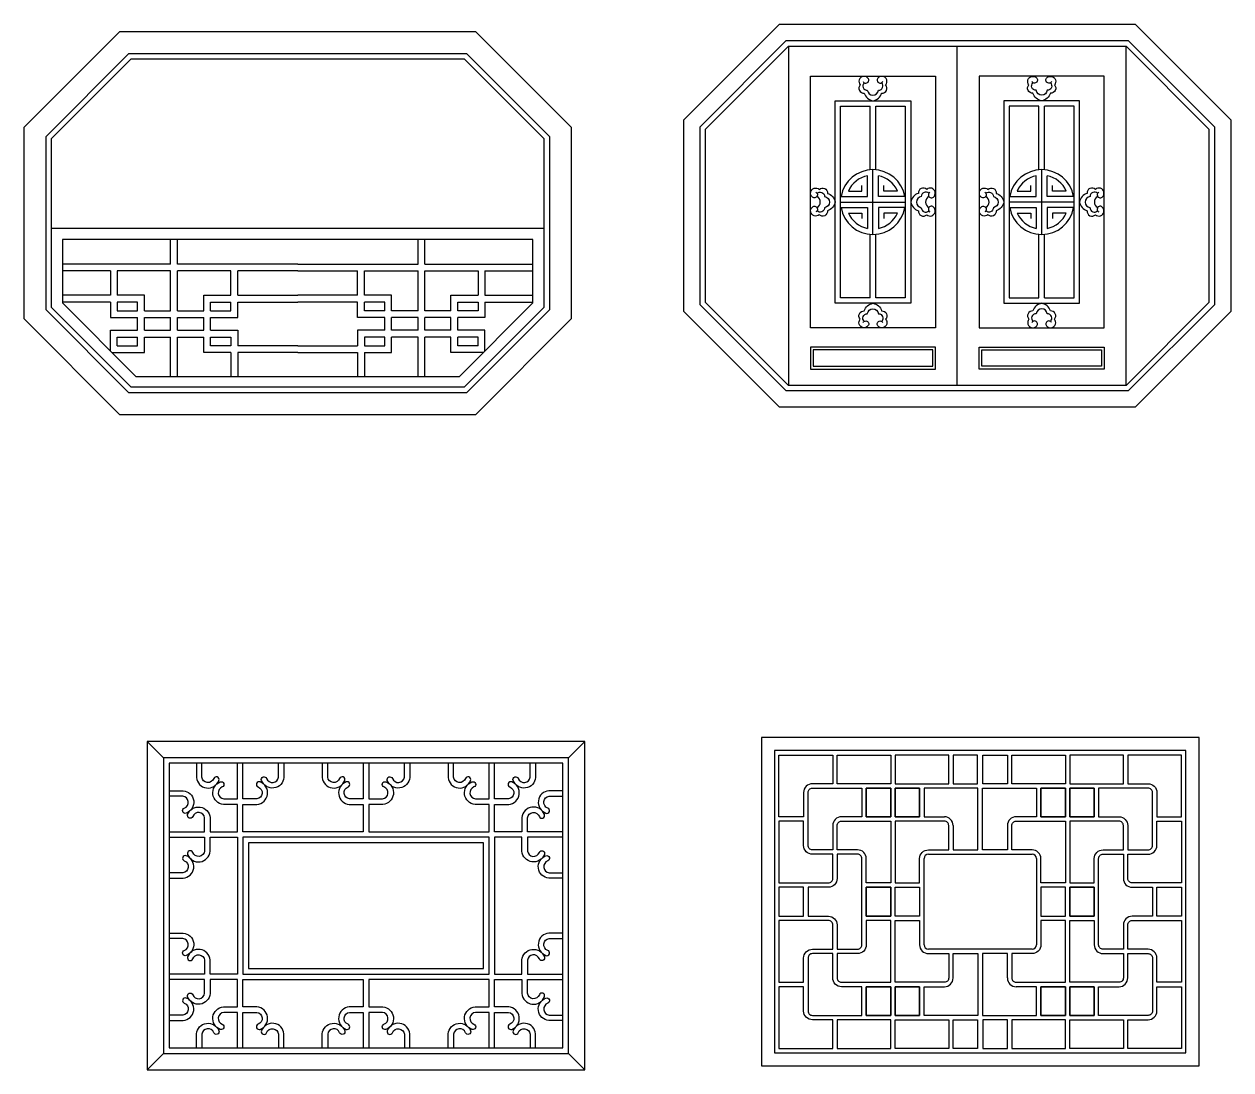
# Model space of a CAD drawing. Extents: x -66030 to 95157, y -13132 to 45879.
# Drawn here: x 68234 to 72646, y 12842 to 16662 of the extents above; entities that cross this region are included whole.
import ezdxf

# ---------------------------------------------------------------- set-up
doc = ezdxf.new("R2010")
doc.units = 0
doc.header["$LTSCALE"] = 100
doc.header["$MEASUREMENT"] = 0
for name, color, linetype in [('3', 11, 'CONTINUOUS'), ('4', 121, 'CONTINUOUS'), ('7', 105, 'CONTINUOUS')]:
    doc.layers.add(name, color=color, linetype=linetype)

# ---------------------------------------------------------------- blocks, each defined once
blk = doc.blocks.new('窗-023')
at = {"layer": '3'}
for p, q in [((60, 1140), (0, 1200)), ((1540, 1140), (1600, 1200)), ((60, 60), (0, 0)), ((1540, 60), (1600, 0))]:
    blk.add_line(p, q, dxfattribs=at)
for points in [[(80, 870), (210, 870), (210, 920.4, 0.786139), (166.5, 925.6, -0.990963), (147.8, 932.7, -0.79928), (230, 921.4), (230, 870), (330, 870), (330, 970), (278.6, 970, -0.79928), (267.3, 1052.2, -0.990963), (274.4, 1033.5, 0.786139), (279.6, 990), (330, 990), (330, 1120)], [(180, 1120), (180, 1068.6, 0.79928), (262.2, 1057.3, 0.990963), (243.5, 1064.4, -0.786139), (200, 1069.6), (200, 1120)], [(790, 1120), (790, 990), (739.6, 990, -0.786139), (734.4, 1033.5, 0.990963), (727.3, 1052.2, 0.79928), (738.6, 970), (790, 970), (790, 870), (350, 870), (350, 970), (401.4, 970, 0.79928), (412.7, 1052.2, 0.990963), (405.6, 1033.5, -0.786139), (400.4, 990), (350, 990), (350, 1120)], [(500, 1120), (500, 1068.6, -0.79928), (417.8, 1057.3, -0.990963), (436.5, 1064.4, 0.786139), (480, 1069.6), (480, 1120)], [(640, 1120), (640, 1068.6, 0.79928), (722.2, 1057.3, 0.990963), (703.5, 1064.4, -0.786139), (660, 1069.6), (660, 1120)], [(810, 1120), (810, 990), (860.4, 990, 0.786139), (865.6, 1033.5, -0.990963), (872.7, 1052.2, -0.79928), (861.4, 970), (810, 970), (810, 870), (1250, 870), (1250, 970), (1198.6, 970, -0.79928), (1187.3, 1052.2, -0.990963), (1194.4, 1033.5, 0.786139), (1199.6, 990), (1250, 990), (1250, 1120)], [(960, 1120), (960, 1068.6, -0.79928), (877.8, 1057.3, -0.990963), (896.5, 1064.4, 0.786139), (940, 1069.6), (940, 1120)], [(1100, 1120), (1100, 1068.6, 0.79928), (1182.2, 1057.3, 0.990963), (1163.5, 1064.4, -0.786139), (1120, 1069.6), (1120, 1120)], [(1520, 870), (1390, 870), (1390, 920.4, -0.786139), (1433.5, 925.6, 0.990963), (1452.2, 932.7, 0.79928), (1370, 921.4), (1370, 870), (1270, 870), (1270, 970), (1321.4, 970, 0.79928), (1332.7, 1052.2, 0.990963), (1325.6, 1033.5, -0.786139), (1320.4, 990), (1270, 990), (1270, 1120)], [(1420, 1120), (1420, 1068.6, -0.79928), (1337.8, 1057.3, -0.990963), (1356.5, 1064.4, 0.786139), (1400, 1069.6), (1400, 1120)], [(80, 1020), (131.4, 1020, -0.79928), (142.7, 937.8, -0.990963), (135.6, 956.5, 0.786139), (130.4, 1000), (80, 1000)], [(1520, 1020), (1468.6, 1020, 0.79928), (1457.3, 937.8, 0.990963), (1464.4, 956.5, -0.786139), (1469.6, 1000), (1520, 1000)], [(80, 850), (210, 850), (210, 799.6, -0.786139), (166.5, 794.4, 0.990963), (147.8, 787.3, 0.79928), (230, 798.6), (230, 850), (330, 850), (330, 350), (230, 350), (230, 401.4, 0.79928), (147.8, 412.7, 0.990963), (166.5, 405.6, -0.786139), (210, 400.4), (210, 350), (80, 350)], [(1520, 850), (1390, 850), (1390, 799.6, 0.786139), (1433.5, 794.4, -0.990963), (1452.2, 787.3, -0.79928), (1370, 798.6), (1370, 850), (1270, 850), (1270, 350), (1370, 350), (1370, 401.4, -0.79928), (1452.2, 412.7, -0.990963), (1433.5, 405.6, 0.786139), (1390, 400.4), (1390, 350), (1520, 350)], [(80, 700), (131.4, 700, 0.79928), (142.7, 782.2, 0.990963), (135.6, 763.5, -0.786139), (130.4, 720), (80, 720)], [(1520, 700), (1468.6, 700, -0.79928), (1457.3, 782.2, -0.990963), (1464.4, 763.5, 0.786139), (1469.6, 720), (1520, 720)], [(80, 500), (131.4, 500, -0.79928), (142.7, 417.8, -0.990963), (135.6, 436.5, 0.786139), (130.4, 480), (80, 480)], [(1520, 500), (1468.6, 500, 0.79928), (1457.3, 417.8, 0.990963), (1464.4, 436.5, -0.786139), (1469.6, 480), (1520, 480)], [(330, 80), (330, 210), (279.6, 210, 0.786139), (274.4, 166.5, -0.990963), (267.3, 147.8, -0.79928), (278.6, 230), (330, 230), (330, 330), (230, 330), (230, 278.6, -0.79928), (147.8, 267.3, -0.990963), (166.5, 274.4, 0.786139), (210, 279.6), (210, 330), (80, 330)], [(350, 80), (350, 210), (400.4, 210, -0.786139), (405.6, 166.5, 0.990963), (412.7, 147.8, 0.79928), (401.4, 230), (350, 230), (350, 330), (790, 330), (790, 230), (738.6, 230, 0.79928), (727.3, 147.8, 0.990963), (734.4, 166.5, -0.786139), (739.6, 210), (790, 210), (790, 80)], [(1250, 80), (1250, 210), (1199.6, 210, 0.786139), (1194.4, 166.5, -0.990963), (1187.3, 147.8, -0.79928), (1198.6, 230), (1250, 230), (1250, 330), (810, 330), (810, 230), (861.4, 230, -0.79928), (872.7, 147.8, -0.990963), (865.6, 166.5, 0.786139), (860.4, 210), (810, 210), (810, 80)], [(1270, 80), (1270, 210), (1320.4, 210, -0.786139), (1325.6, 166.5, 0.990963), (1332.7, 147.8, 0.79928), (1321.4, 230), (1270, 230), (1270, 330), (1370, 330), (1370, 278.6, 0.79928), (1452.2, 267.3, 0.990963), (1433.5, 274.4, -0.786139), (1390, 279.6), (1390, 330), (1520, 330)], [(80, 180), (131.4, 180, 0.79928), (142.7, 262.2, 0.990963), (135.6, 243.5, -0.786139), (130.4, 200), (80, 200)], [(1520, 180), (1468.6, 180, -0.79928), (1457.3, 262.2, -0.990963), (1464.4, 243.5, 0.786139), (1469.6, 200), (1520, 200)], [(180, 80), (180, 131.4, -0.79928), (262.2, 142.7, -0.990963), (243.5, 135.6, 0.786139), (200, 130.4), (200, 80)], [(500, 80), (500, 131.4, 0.79928), (417.8, 142.7, 0.990963), (436.5, 135.6, -0.786139), (480, 130.4), (480, 80)], [(640, 80), (640, 131.4, -0.79928), (722.2, 142.7, -0.990963), (703.5, 135.6, 0.786139), (660, 130.4), (660, 80)], [(960, 80), (960, 131.4, 0.79928), (877.8, 142.7, 0.990963), (896.5, 135.6, -0.786139), (940, 130.4), (940, 80)], [(1100, 80), (1100, 131.4, -0.79928), (1182.2, 142.7, -0.990963), (1163.5, 135.6, 0.786139), (1120, 130.4), (1120, 80)], [(1420, 80), (1420, 131.4, 0.79928), (1337.8, 142.7, 0.990963), (1356.5, 135.6, -0.786139), (1400, 130.4), (1400, 80)]]:
    blk.add_lwpolyline(points, format="xyb", dxfattribs=at)
at = {"layer": '4'}
for points in [[(0, 0), (1600, 0), (1600, 1200), (0, 1200)], [(60, 60), (1540, 60), (1540, 1140), (60, 1140)], [(80, 80), (1520, 80), (1520, 1120), (80, 1120)], [(1230, 830), (370, 830), (370, 370), (1230, 370)]]:
    blk.add_lwpolyline(points, close=True, dxfattribs=at)
at = {"layer": '7'}
blk.add_lwpolyline([(1250, 850), (350, 850), (350, 350), (1250, 350)], close=True, dxfattribs=at)
blk = doc.blocks.new('窗-021')
at = {"layer": '3'}
for p, q in [((989, 1269), (743, 1269)), ((743, 1269), (743, 1138)), ((989, 987), (989, 1269)), ((1011, 987), (1011, 1269)), ((1011, 1269), (1257, 1269)), ((1257, 1269), (1257, 1138)), ((743, 1138), (836, 1138)), ((1257, 1138), (1164, 1138)), ((876, 1098), (876, 987)), ((1124, 1098), (1124, 987)), ((743, 553), (743, 947)), ((763, 967), (1237, 967)), ((876, 987), (989, 987)), ((1124, 987), (1011, 987)), ((1257, 947), (1257, 553)), ((1237, 533), (763, 533)), ((876, 402), (876, 513)), ((876, 513), (989, 513)), ((989, 513), (989, 231)), ((1124, 513), (1011, 513)), ((1011, 513), (1011, 231)), ((1124, 402), (1124, 513)), ((743, 231), (743, 362)), ((743, 362), (836, 362)), ((1257, 362), (1164, 362)), ((1257, 231), (1257, 362)), ((989, 231), (743, 231)), ((1011, 231), (1257, 231))]:
    blk.add_line(p, q, dxfattribs=at)
for points in [[(193, 1138), (80, 1138), (80, 1420), (326, 1420), (326, 1289), (233, 1289, 0.414214), (193, 1249)], [(1807, 1138), (1920, 1138), (1920, 1420), (1674, 1420), (1674, 1289), (1767, 1289, -0.414214), (1807, 1249)], [(326, 1098), (326, 987), (233, 987, -0.414214), (213, 1007), (213, 1249, -0.414214), (233, 1269), (459, 1269), (459, 1138), (366, 1138, 0.414214)], [(1674, 1098), (1674, 987), (1767, 987, 0.414214), (1787, 1007), (1787, 1249, 0.414214), (1767, 1269), (1541, 1269), (1541, 1138), (1634, 1138, -0.414214)], [(80, 836), (306, 836, 0.414214), (326, 856), (326, 967), (233, 967, -0.414214), (193, 1007), (193, 1118), (80, 1118)], [(1920, 836), (1694, 836, -0.414214), (1674, 856), (1674, 967), (1767, 967, 0.414214), (1807, 1007), (1807, 1118), (1920, 1118)], [(346, 533), (439, 533, 0.414214), (459, 553), (459, 947, 0.414214), (439, 967), (346, 967), (346, 856, -0.414214), (306, 816), (213, 816), (213, 684), (306, 684, -0.414214), (346, 644)], [(1654, 533), (1561, 533, -0.414214), (1541, 553), (1541, 947, -0.414214), (1561, 967), (1654, 967), (1654, 856, 0.414214), (1694, 816), (1787, 816), (1787, 684), (1694, 684, 0.414214), (1654, 644)], [(80, 382), (193, 382), (193, 493, -0.414214), (233, 533), (326, 533), (326, 644, 0.414214), (306, 664), (80, 664)], [(1920, 382), (1807, 382), (1807, 493, 0.414214), (1767, 533), (1674, 533), (1674, 644, -0.414214), (1694, 664), (1920, 664)], [(366, 362, -0.414214), (326, 402), (326, 513), (233, 513, 0.414214), (213, 493), (213, 251, 0.414214), (233, 231), (459, 231), (459, 362)], [(1634, 362, 0.414214), (1674, 402), (1674, 513), (1767, 513, -0.414214), (1787, 493), (1787, 251, -0.414214), (1767, 231), (1541, 231), (1541, 362)], [(193, 362), (80, 362), (80, 80), (326, 80), (326, 211), (233, 211, -0.414214), (193, 251)], [(1807, 362), (1920, 362), (1920, 80), (1674, 80), (1674, 211), (1767, 211, 0.414214), (1807, 251)]]:
    blk.add_lwpolyline(points, format="xyb", close=True, dxfattribs=at)
for points in [[(346, 1420), (591, 1420), (591, 1289), (346, 1289)], [(856, 1420), (611, 1420), (611, 1289), (856, 1289)], [(988, 1289), (988, 1420), (876, 1420), (876, 1289)], [(1012, 1289), (1012, 1420), (1124, 1420), (1124, 1289)], [(1144, 1420), (1389, 1420), (1389, 1289), (1144, 1289)], [(1654, 1420), (1409, 1420), (1409, 1289), (1654, 1289)], [(479, 1138), (479, 1269), (591, 1269), (591, 1138)], [(591, 1138), (591, 1269), (479, 1269), (479, 1138)], [(611, 1138), (611, 1269), (723, 1269), (723, 1138)], [(723, 1138), (723, 1269), (611, 1269), (611, 1138)], [(1277, 1138), (1277, 1269), (1389, 1269), (1389, 1138)], [(1389, 1138), (1389, 1269), (1277, 1269), (1277, 1138)], [(1409, 1138), (1409, 1269), (1521, 1269), (1521, 1138)], [(1521, 1138), (1521, 1269), (1409, 1269), (1409, 1138)], [(80, 684), (193, 684), (193, 816), (80, 816)], [(591, 684), (479, 684), (479, 816), (591, 816)], [(591, 816), (479, 816), (479, 684), (591, 684)], [(611, 816), (723, 816), (723, 684), (611, 684)], [(1389, 816), (1277, 816), (1277, 684), (1389, 684)], [(1409, 816), (1521, 816), (1521, 684), (1409, 684)], [(1409, 684), (1521, 684), (1521, 816), (1409, 816)], [(1920, 684), (1807, 684), (1807, 816), (1920, 816)], [(591, 362), (591, 231), (479, 231), (479, 362)], [(479, 362), (479, 231), (591, 231), (591, 362)], [(723, 362), (723, 231), (611, 231), (611, 362)], [(611, 362), (611, 231), (723, 231), (723, 362)], [(1389, 362), (1389, 231), (1277, 231), (1277, 362)], [(1277, 362), (1277, 231), (1389, 231), (1389, 362)], [(1521, 362), (1521, 231), (1409, 231), (1409, 362)], [(1409, 362), (1409, 231), (1521, 231), (1521, 362)], [(346, 80), (591, 80), (591, 211), (346, 211)], [(856, 80), (611, 80), (611, 211), (856, 211)], [(988, 211), (988, 80), (876, 80), (876, 211)], [(1012, 211), (1012, 80), (1124, 80), (1124, 211)], [(1144, 80), (1389, 80), (1389, 211), (1144, 211)], [(1654, 80), (1409, 80), (1409, 211), (1654, 211)]]:
    blk.add_lwpolyline(points, close=True, dxfattribs=at)
for points in [[(591, 947), (591, 836), (479, 836), (479, 947, 0.414214), (439, 987), (346, 987), (346, 1098, -0.414214), (366, 1118), (591, 1118), (591, 857.8)], [(611, 947), (611, 836), (723, 836), (723, 947, -0.414214), (763, 987), (856, 987), (856, 1098, 0.414214), (836, 1118), (611, 1118), (611, 857.8)], [(1389, 947), (1389, 836), (1277, 836), (1277, 947, 0.414214), (1237, 987), (1144, 987), (1144, 1098, -0.414214), (1164, 1118), (1389, 1118), (1389, 857.8)], [(1409, 947), (1409, 836), (1521, 836), (1521, 947, -0.414214), (1561, 987), (1654, 987), (1654, 1098, 0.414214), (1634, 1118), (1409, 1118), (1409, 857.8)], [(591, 553), (591, 664), (479, 664), (479, 553, -0.414214), (439, 513), (346, 513), (346, 402, 0.414214), (366, 382), (591, 382), (591, 642.2)], [(611, 553), (611, 664), (723, 664), (723, 553, 0.414214), (763, 513), (856, 513), (856, 402, -0.414214), (836, 382), (611, 382), (611, 642.2)], [(1389, 553), (1389, 664), (1277, 664), (1277, 553, -0.414214), (1237, 513), (1144, 513), (1144, 402, 0.414214), (1164, 382), (1389, 382), (1389, 642.2)], [(1409, 553), (1409, 664), (1521, 664), (1521, 553, 0.414214), (1561, 513), (1654, 513), (1654, 402, -0.414214), (1634, 382), (1409, 382), (1409, 642.2)]]:
    blk.add_lwpolyline(points, format="xyb", dxfattribs=at)
for centre, radius, start, end in [((836, 1098), 40, 0, 90), ((1164, 1098), 40, 90, 180), ((763, 947), 20, 90, 180), ((1237, 947), 20, 0, 90), ((763, 553), 20, 180, 270), ((1237, 553), 20, 270, 0), ((836, 402), 40, 270, 0), ((1164, 402), 40, 180, 270)]:
    blk.add_arc(centre, radius, start, end, dxfattribs=at)
at = {"layer": '4'}
for points in [[(0, 0), (2000, 0), (2000, 1500), (0, 1500)], [(60, 60), (1940, 60), (1940, 1440), (60, 1440)]]:
    blk.add_lwpolyline(points, close=True, dxfattribs=at)

msp = doc.modelspace()

# ---------------------------------------------------------------- linework, layer by layer
at = {"layer": '3'}
for p, q in [((71317.3, 16032.4), (71317.3, 16108.8)), ((71337.3, 15894), (71337.3, 16130.8)), ((71357.3, 16032.4), (71357.3, 16108.8)), ((71934.2, 16032.4), (71934.2, 16108.8)), ((71954.2, 15894), (71954.2, 16130.8)), ((71974.2, 16032.4), (71974.2, 16108.8)), ((71297.3, 16052.4), (71297.3, 16072.4)), ((71377.3, 16052.4), (71377.3, 16072.4)), ((71914.2, 16052.4), (71914.2, 16072.4)), ((71994.2, 16052.4), (71994.2, 16072.4)), ((71220.6, 16032.4), (71317.3, 16032.4)), ((71247.4, 16052.4), (71297.3, 16052.4)), ((71454, 16032.4), (71357.3, 16032.4)), ((71427.2, 16052.4), (71377.3, 16052.4)), ((71837.4, 16032.4), (71934.2, 16032.4)), ((71864.2, 16052.4), (71914.2, 16052.4)), ((72070.9, 16032.4), (71974.2, 16032.4)), ((72044.1, 16052.4), (71994.2, 16052.4)), ((71218.9, 16012.4), (71455.7, 16012.4)), ((71220.6, 15992.4), (71317.3, 15992.4)), ((71247.4, 15972.4), (71297.3, 15972.4)), ((71297.3, 15972.4), (71297.3, 15952.4)), ((71317.3, 15992.4), (71317.3, 15916)), ((71357.3, 15992.4), (71357.3, 15916)), ((71454, 15992.4), (71357.3, 15992.4)), ((71427.2, 15972.4), (71377.3, 15972.4)), ((71377.3, 15972.4), (71377.3, 15952.4)), ((72072.6, 16012.4), (71835.7, 16012.4)), ((71837.4, 15992.4), (71934.2, 15992.4)), ((71864.2, 15972.4), (71914.2, 15972.4)), ((71914.2, 15972.4), (71914.2, 15952.4)), ((71934.2, 15992.4), (71934.2, 15916)), ((72070.9, 15992.4), (71974.2, 15992.4)), ((71974.2, 15992.4), (71974.2, 15916)), ((72044.1, 15972.4), (71994.2, 15972.4)), ((71994.2, 15972.4), (71994.2, 15952.4)), ((68769.5, 15785.6), (68769.5, 15875.6)), ((68794.5, 15785.6), (68794.5, 15875.6)), ((69674.5, 15785.6), (69674.5, 15875.6)), ((69699.5, 15785.6), (69699.5, 15875.6)), ((68769.5, 15785.6), (68374.5, 15785.6)), ((68550, 15760.6), (68374.5, 15760.6)), ((68769.5, 15760.6), (68575, 15760.6)), ((68769.5, 15615.4), (68769.5, 15760.6)), ((69234.5, 15785.6), (68794.5, 15785.6)), ((68990.4, 15760.6), (68794.5, 15760.6)), ((68794.5, 15615.4), (68794.5, 15760.6)), ((69234.5, 15760.6), (69015.4, 15760.6)), ((69234.5, 15785.6), (69674.5, 15785.6)), ((69234.5, 15760.6), (69453.5, 15760.6)), ((69478.5, 15760.6), (69674.5, 15760.6)), ((69674.5, 15615.4), (69674.5, 15760.6)), ((69699.5, 15785.6), (70094.5, 15785.6)), ((69699.5, 15760.6), (69894, 15760.6)), ((69699.5, 15615.4), (69699.5, 15760.6)), ((69919, 15760.6), (70094.5, 15760.6)), ((68769.5, 15544.2), (68769.5, 15590.4)), ((68794.5, 15544.2), (68794.5, 15590.4)), ((69674.5, 15544.2), (69674.5, 15590.4)), ((69699.5, 15544.2), (69699.5, 15590.4)), ((68769.5, 15375.6), (68769.5, 15519.2)), ((68794.5, 15375.6), (68794.5, 15519.2)), ((69674.5, 15375.6), (69674.5, 15519.2)), ((69699.5, 15375.6), (69699.5, 15519.2))]:
    msp.add_line(p, q, dxfattribs=at)
for points in [[(71301.2, 16452.3, 1.099614), (71319.2, 16465.1, 1.014956), (71290.9, 16440.5, 0.701947), (71305.5, 16410.3, 0.283886), (71337.3, 16382.4, 0.283886), (71369.1, 16410.3, 0.701947), (71383.7, 16440.5, 1.014956), (71355.4, 16465.1, 1.099614), (71373.3, 16452.3)], [(71990.2, 16452.3, -1.099614), (71972.3, 16465.1, -1.014956), (72000.6, 16440.5, -0.701947), (71985.9, 16410.3, -0.283886), (71954.2, 16382.4, -0.283886), (71922.4, 16410.3, -0.701947), (71907.7, 16440.5, -1.014956), (71936.1, 16465.1, -1.099614), (71918.1, 16452.3)], [(71305.2, 16448.3, 0.665628), (71316.8, 16420.7, 0.355313), (71337.3, 16402.7, 0.355313), (71357.8, 16420.7, 0.665628), (71369.4, 16448.3)], [(71986.3, 16448.3, -0.665628), (71974.6, 16420.7, -0.355313), (71954.2, 16402.7, -0.355313), (71933.7, 16420.7, -0.665628), (71922, 16448.3)], [(71128.9, 16048.5, -1.099614), (71116.2, 16030.5, -1.014956), (71140.7, 16058.8, -0.701947), (71171, 16044.2, -0.283886), (71198.9, 16012.4, -0.283886), (71171, 15980.6, -0.701947), (71140.7, 15966, -1.014956), (71116.2, 15994.3, -1.099614), (71128.9, 15976.4)], [(71545.6, 16048.5, 1.099614), (71558.4, 16030.5, 1.014956), (71533.8, 16058.8, 0.701947), (71503.6, 16044.2, 0.283886), (71475.7, 16012.4, 0.283886), (71503.6, 15980.6, 0.701947), (71533.8, 15966, 1.014956), (71558.4, 15994.3, 1.099614), (71545.6, 15976.4)], [(71745.8, 16048.5, -1.099614), (71733, 16030.5, -1.014956), (71757.6, 16058.8, -0.701947), (71787.9, 16044.2, -0.283886), (71815.7, 16012.4, -0.283886), (71787.9, 15980.6, -0.701947), (71757.6, 15966, -1.014956), (71733, 15994.3, -1.099614), (71745.8, 15976.4)], [(72162.5, 16048.5, 1.099614), (72175.3, 16030.5, 1.014956), (72150.7, 16058.8, 0.701947), (72120.4, 16044.2, 0.283886), (72092.6, 16012.4, 0.283886), (72120.4, 15980.6, 0.701947), (72150.7, 15966, 1.014956), (72175.3, 15994.3, 1.099614), (72162.5, 15976.4)], [(71132.9, 16044.5, -0.665628), (71160.6, 16032.9, -0.355313), (71178.6, 16012.4, -0.355313), (71160.6, 15991.9, -0.665628), (71132.9, 15980.3)], [(71541.7, 16044.5, 0.665628), (71514, 16032.9, 0.355313), (71496, 16012.4, 0.355313), (71514, 15991.9, 0.665628), (71541.7, 15980.3)], [(71749.8, 16044.5, -0.665628), (71777.5, 16032.9, -0.355313), (71795.5, 16012.4, -0.355313), (71777.5, 15991.9, -0.665628), (71749.8, 15980.3)], [(72158.5, 16044.5, 0.665628), (72130.8, 16032.9, 0.355313), (72112.8, 16012.4, 0.355313), (72130.8, 15991.9, 0.665628), (72158.5, 15980.3)], [(71301.2, 15572.5, -1.099614), (71319.2, 15559.7, -1.014956), (71290.9, 15584.3, -0.701947), (71305.5, 15614.5, -0.283886), (71337.3, 15642.4, -0.283886), (71369.1, 15614.5, -0.701947), (71383.7, 15584.3, -1.014956), (71355.4, 15559.7, -1.099614), (71373.3, 15572.5)], [(71305.2, 15576.5, -0.665628), (71316.8, 15604.2, -0.355313), (71337.3, 15622.2, -0.355313), (71357.8, 15604.2, -0.665628), (71369.4, 15576.5)], [(71990.2, 15572.5, 1.099614), (71972.3, 15559.7, 1.014956), (72000.6, 15584.3, 0.701947), (71985.9, 15614.5, 0.283886), (71954.2, 15642.4, 0.283886), (71922.4, 15614.5, 0.701947), (71907.7, 15584.3, 1.014956), (71936.1, 15559.7, 1.099614), (71918.1, 15572.5)], [(71986.3, 15576.5, 0.665628), (71974.6, 15604.2, 0.355313), (71954.2, 15622.2, 0.355313), (71933.7, 15604.2, 0.665628), (71922, 15576.5)]]:
    msp.add_lwpolyline(points, format="xyb", dxfattribs=at)
for points in [[(68550, 15760.6), (68550, 15672)], [(68575, 15760.6), (68575, 15672)], [(68990.4, 15672), (68990.4, 15760.6)], [(69015.4, 15672), (69015.4, 15760.6)], [(69453.5, 15672), (69453.5, 15760.6)], [(69478.5, 15672), (69478.5, 15760.6)], [(69894, 15760.6), (69894, 15672)], [(69919, 15760.6), (69919, 15672)], [(68550, 15672), (68374.5, 15672)], [(68674.3, 15615.4), (68674.3, 15672), (68575, 15672)], [(68891, 15615.4), (68891, 15672), (68990.4, 15672)], [(69015.4, 15672), (69234.5, 15672)], [(69453.5, 15672), (69234.5, 15672)], [(69577.9, 15615.4), (69577.9, 15672), (69478.5, 15672)], [(69794.6, 15615.4), (69794.6, 15672), (69894, 15672)], [(69919, 15672), (70094.5, 15672)], [(68550, 15647), (68374.5, 15647)], [(68550, 15647), (68550, 15590.4), (68649.3, 15590.4)], [(68649.3, 15615.4), (68649.3, 15647), (68575, 15647)], [(68575, 15647), (68575, 15615.4), (68649.3, 15615.4)], [(68916, 15590.4), (69015.4, 15590.4), (69015.4, 15647)], [(68916, 15615.4), (68990.4, 15615.4), (68990.4, 15647)], [(68916, 15615.4), (68916, 15647), (68990.4, 15647)], [(69015.4, 15647), (69234.5, 15647)], [(69453.5, 15647), (69234.5, 15647)], [(69552.9, 15590.4), (69453.5, 15590.4), (69453.5, 15647)], [(69552.9, 15615.4), (69552.9, 15647), (69478.5, 15647)], [(69552.9, 15615.4), (69478.5, 15615.4), (69478.5, 15647)], [(69919, 15647), (69919, 15590.4), (69819.6, 15590.4)], [(69894, 15647), (69894, 15615.4), (69819.6, 15615.4)], [(69819.6, 15615.4), (69819.6, 15647), (69894, 15647)], [(69919, 15647), (70094.5, 15647)], [(68649.3, 15544.2), (68649.3, 15590.4)], [(68674.3, 15615.4), (68769.5, 15615.4)], [(68674.3, 15590.4), (68769.5, 15590.4)], [(68674.3, 15544.2), (68674.3, 15590.4)], [(68794.5, 15615.4), (68891, 15615.4)], [(68794.5, 15590.4), (68891, 15590.4)], [(68891, 15544.2), (68891, 15590.4)], [(68916, 15544.2), (68916, 15590.4)], [(69552.9, 15544.2), (69552.9, 15590.4)], [(69674.5, 15615.4), (69577.9, 15615.4)], [(69577.9, 15544.2), (69577.9, 15590.4)], [(69674.5, 15590.4), (69577.9, 15590.4)], [(69794.6, 15615.4), (69699.5, 15615.4)], [(69794.6, 15590.4), (69699.5, 15590.4)], [(69794.6, 15544.2), (69794.6, 15590.4)], [(69819.6, 15544.2), (69819.6, 15590.4)], [(68550, 15468.1), (68550, 15544.2), (68649.3, 15544.2)], [(68674.3, 15544.2), (68769.5, 15544.2)], [(68794.5, 15544.2), (68891, 15544.2)], [(68916, 15544.2), (69015.4, 15544.2), (69015.4, 15487.6)], [(69552.9, 15544.2), (69453.5, 15544.2), (69453.5, 15487.6)], [(69674.5, 15544.2), (69577.9, 15544.2)], [(69794.6, 15544.2), (69699.5, 15544.2)], [(69919, 15468.1), (69919, 15544.2), (69819.6, 15544.2)], [(68555.5, 15462.6), (68674.3, 15462.6), (68674.3, 15519.2)], [(68575, 15487.6), (68575, 15519.2), (68649.3, 15519.2)], [(68575, 15487.6), (68649.3, 15487.6), (68649.3, 15519.2)], [(68674.3, 15519.2), (68769.5, 15519.2)], [(68794.5, 15519.2), (68891, 15519.2)], [(68990.4, 15462.6), (68891, 15462.6), (68891, 15519.2)], [(68916, 15519.2), (68990.4, 15519.2), (68990.4, 15487.6)], [(68990.4, 15487.6), (68916, 15487.6), (68916, 15519.2)], [(69234.5, 15487.6), (69015.4, 15487.6)], [(69234.5, 15487.6), (69453.5, 15487.6)], [(69478.5, 15462.6), (69577.9, 15462.6), (69577.9, 15519.2)], [(69552.9, 15519.2), (69478.5, 15519.2), (69478.5, 15487.6)], [(69478.5, 15487.6), (69552.9, 15487.6), (69552.9, 15519.2)], [(69674.5, 15519.2), (69577.9, 15519.2)], [(69794.6, 15519.2), (69699.5, 15519.2)], [(69913.4, 15462.6), (69794.6, 15462.6), (69794.6, 15519.2)], [(69894, 15487.6), (69819.6, 15487.6), (69819.6, 15519.2)], [(69894, 15487.6), (69894, 15519.2), (69819.6, 15519.2)], [(68990.4, 15462.6), (68990.4, 15374)], [(69015.4, 15462.6), (69015.4, 15374)], [(69234.5, 15462.6), (69015.4, 15462.6)], [(69234.5, 15462.6), (69453.5, 15462.6)], [(69453.5, 15462.6), (69453.5, 15374)], [(69478.5, 15462.6), (69478.5, 15374)]]:
    msp.add_lwpolyline(points, dxfattribs=at)
for points in [[(71555.7, 15412.4), (71555.7, 15472.4), (71118.9, 15472.4), (71118.9, 15412.4)], [(71735.7, 15412.4), (71735.7, 15472.4), (72172.6, 15472.4), (72172.6, 15412.4)]]:
    msp.add_lwpolyline(points, close=True, dxfattribs=at)
for centre, radius, start, end in [((71337.3, 16012.4), 118.4, 90, 170.2776), ((71337.3, 16012.4), 98.4, 101.7234, 156.0227), ((71337.3, 16012.4), 118.4, 9.7224, 90), ((71337.3, 16012.4), 98.4, 23.9773, 78.2766), ((71954.2, 16012.4), 118.4, 90, 170.2776), ((71954.2, 16012.4), 98.4, 101.7234, 156.0227), ((71954.2, 16012.4), 118.4, 9.7224, 90), ((71954.2, 16012.4), 98.4, 23.9773, 78.2766), ((71124.5, 16013.7), 20.3, 356.2431, 67.1205), ((71550.1, 16013.7), 20.3, 112.8795, 183.7569), ((71741.4, 16013.7), 20.3, 356.2431, 67.1205), ((72166.9, 16013.7), 20.3, 112.8795, 183.7569), ((71124.5, 16011.1), 20.3, 292.8795, 3.7569), ((71337.3, 16012.4), 118.4, 189.7224, 270), ((71337.3, 16012.4), 98.4, 203.9773, 258.2766), ((71337.3, 16012.4), 118.4, 270, 350.2776), ((71337.3, 16012.4), 98.4, 281.7234, 336.0227), ((71550.1, 16011.1), 20.3, 176.2431, 247.1205), ((71741.4, 16011.1), 20.3, 292.8795, 3.7569), ((71954.2, 16012.4), 118.4, 189.7224, 270), ((71954.2, 16012.4), 98.4, 203.9773, 258.2766), ((71954.2, 16012.4), 118.4, 270, 350.2776), ((71954.2, 16012.4), 98.4, 281.7234, 336.0227), ((72166.9, 16011.1), 20.3, 176.2431, 247.1205)]:
    msp.add_arc(centre, radius, start, end, dxfattribs=at)
at = {"layer": '7'}
for p, q in [((71028.9, 16582.4), (71028.9, 15342.4)), ((71645.7, 15342.4), (71645.7, 16582.4)), ((72262.6, 15342.4), (72262.6, 16582.4)), ((71327.3, 16130.4), (71327.3, 16362.4)), ((71347.3, 16130.4), (71347.3, 16362.4)), ((71944.2, 16130.4), (71944.2, 16362.4)), ((71964.2, 16130.4), (71964.2, 16362.4)), ((70134.5, 15915.6), (68334.5, 15915.6)), ((71327.3, 15662.4), (71327.3, 15894.4)), ((71347.3, 15662.4), (71347.3, 15894.4)), ((71944.2, 15662.4), (71944.2, 15894.4)), ((71964.2, 15662.4), (71964.2, 15894.4))]:
    msp.add_line(p, q, dxfattribs=at)
for points in [[(68234.5, 16285.6), (68584.5, 16635.6), (69884.5, 16635.6), (70234.5, 16285.6), (70234.5, 15585.6), (69884.5, 15235.6), (68584.5, 15235.6), (68234.5, 15585.6)], [(70645.7, 16312.4), (70995.7, 16662.4), (72295.7, 16662.4), (72645.7, 16312.4), (72645.7, 15612.4), (72295.7, 15262.4), (70995.7, 15262.4), (70645.7, 15612.4)], [(70705.7, 16287.6), (71020.6, 16602.4), (72270.9, 16602.4), (72585.7, 16287.6), (72585.7, 15637.3), (72270.9, 15322.4), (71020.6, 15322.4), (70705.7, 15637.3)], [(68314.5, 16252.5), (68617.6, 16555.6), (69851.3, 16555.6), (70154.5, 16252.5), (70154.5, 15618.7), (69851.3, 15315.6), (68617.6, 15315.6), (68314.5, 15618.7)], [(70725.7, 16279.3), (71028.9, 16582.4), (72262.6, 16582.4), (72565.7, 16279.3), (72565.7, 15645.5), (72262.6, 15342.4), (71028.9, 15342.4), (70725.7, 15645.5)], [(68334.5, 16244.2), (68625.9, 16535.6), (69843, 16535.6), (70134.5, 16244.2), (70134.5, 15627), (69843, 15335.6), (68625.9, 15335.6), (68334.5, 15627)], [(71565.7, 16472.4), (71565.7, 15552.4), (71108.9, 15552.4), (71108.9, 16472.4)], [(71725.7, 16472.4), (71725.7, 15552.4), (72182.6, 15552.4), (72182.6, 16472.4)], [(71475.7, 16382.4), (71475.7, 15642.4), (71198.9, 15642.4), (71198.9, 16382.4)], [(71815.7, 16382.4), (71815.7, 15642.4), (72092.6, 15642.4), (72092.6, 16382.4)], [(68374.5, 15875.6), (68374.5, 15643.6), (68642.5, 15375.6), (69826.5, 15375.6), (70094.5, 15643.6), (70094.5, 15875.6)], [(71565.7, 15402.4), (71565.7, 15482.4), (71108.9, 15482.4), (71108.9, 15402.4)], [(71725.7, 15402.4), (71725.7, 15482.4), (72182.6, 15482.4), (72182.6, 15402.4)]]:
    msp.add_lwpolyline(points, close=True, dxfattribs=at)
for points in [[(71327.3, 15662.4), (71218.9, 15662.4), (71218.9, 16362.4), (71327.3, 16362.4)], [(71347.3, 16362.4), (71455.7, 16362.4), (71455.7, 15662.4), (71347.3, 15662.4)], [(71944.2, 16362.4), (71835.7, 16362.4), (71835.7, 15662.4), (71944.2, 15662.4)], [(71964.2, 15662.4), (72072.6, 15662.4), (72072.6, 16362.4), (71964.2, 16362.4)]]:
    msp.add_lwpolyline(points, dxfattribs=at)

# ---------------------------------------------------------------- block references
at = {"layer": '3'}
msp.add_blockref('窗-023', (68684.3, 12841.8), dxfattribs=at)
at = {"layer": '3', "xscale": 0.8000000000029104, "yscale": 0.8000000000029104, "zscale": 0.8}
msp.add_blockref('窗-021', (70929.6, 12856), dxfattribs=at)

doc.saveas('drawing.dxf')
